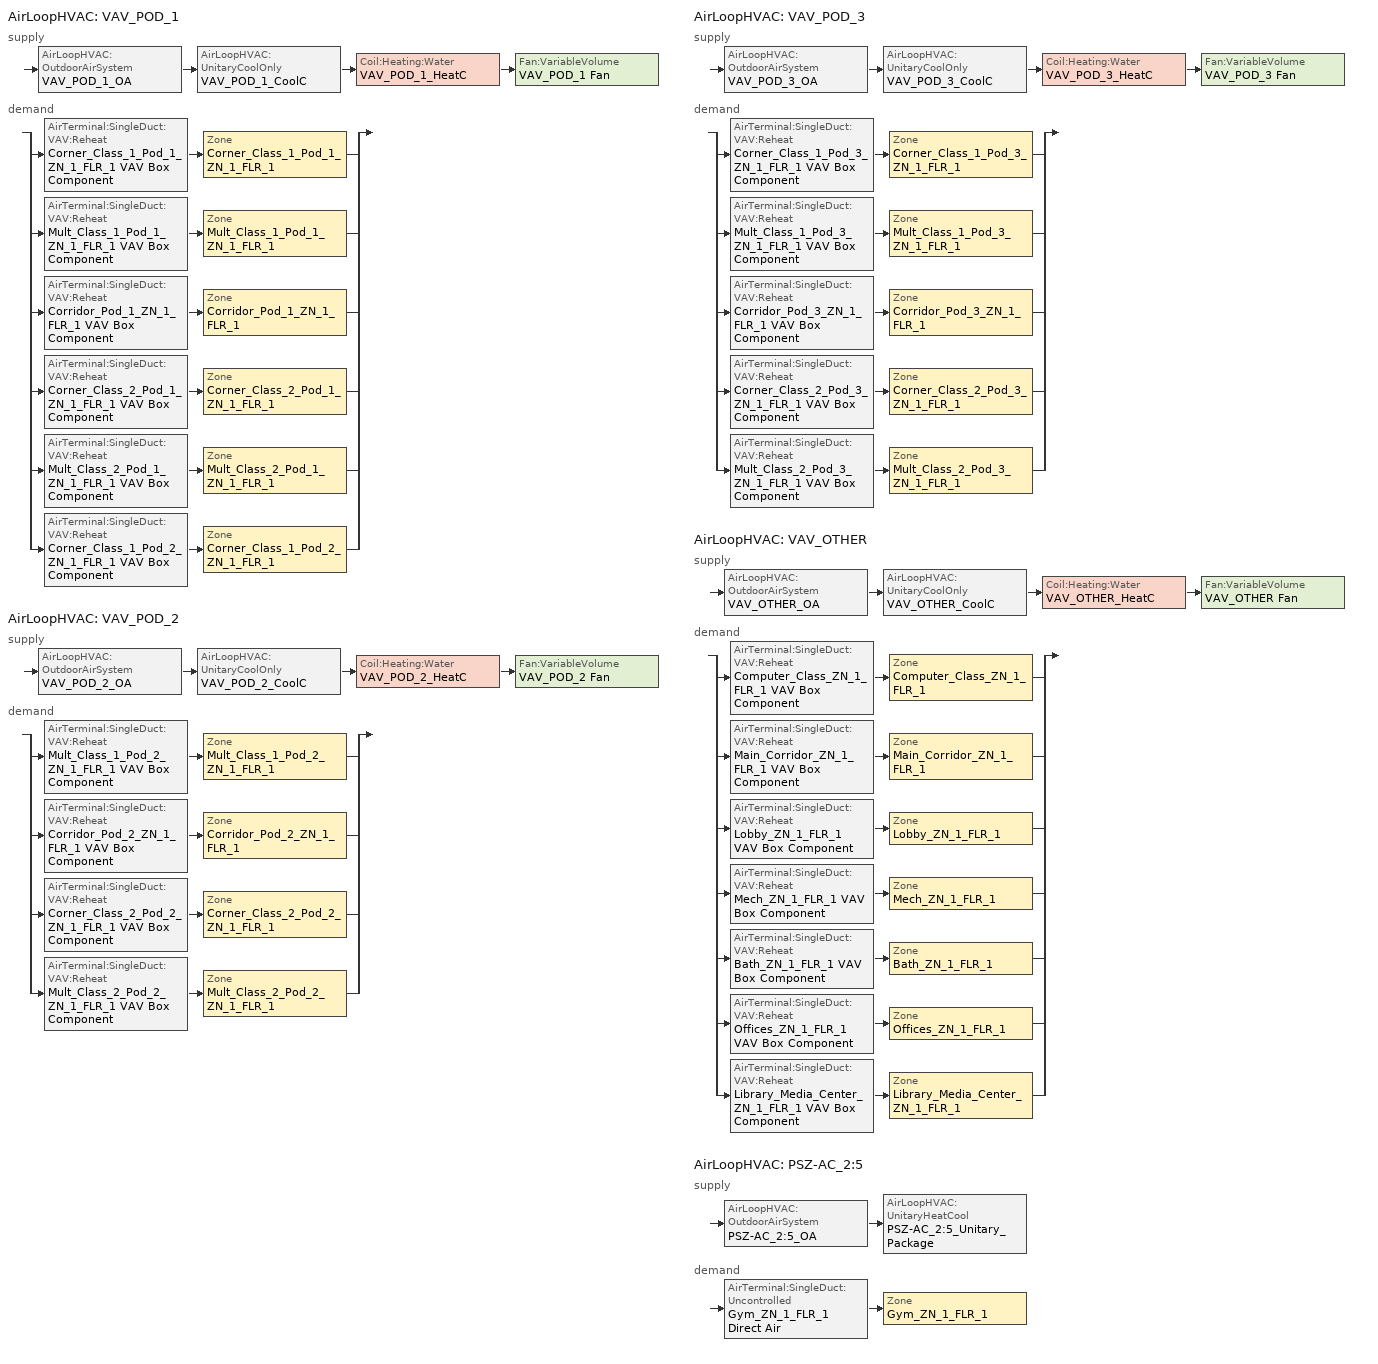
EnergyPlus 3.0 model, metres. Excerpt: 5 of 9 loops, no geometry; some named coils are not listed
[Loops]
AirLoopHVAC 'VAV_POD_1'
 supply: AirLoopHVAC:OutdoorAirSystem 'VAV_POD_1_OA' > AirLoopHVAC:UnitaryCoolOnly 'VAV_POD_1_CoolC' > Coil:Heating:Water 'VAV_POD_1_HeatC' > Fan:VariableVolume 'VAV_POD_1 Fan'
 demand: split
  | AirTerminal:SingleDuct:VAV:Reheat 'Corner_Class_1_Pod_1_ZN_1_FLR_1 VAV Box Component' > Zone 'Corner_Class_1_Pod_1_ZN_1_FLR_1'
  | AirTerminal:SingleDuct:VAV:Reheat 'Mult_Class_1_Pod_1_ZN_1_FLR_1 VAV Box Component' > Zone 'Mult_Class_1_Pod_1_ZN_1_FLR_1'
  | AirTerminal:SingleDuct:VAV:Reheat 'Corridor_Pod_1_ZN_1_FLR_1 VAV Box Component' > Zone 'Corridor_Pod_1_ZN_1_FLR_1'
  | AirTerminal:SingleDuct:VAV:Reheat 'Corner_Class_2_Pod_1_ZN_1_FLR_1 VAV Box Component' > Zone 'Corner_Class_2_Pod_1_ZN_1_FLR_1'
  | AirTerminal:SingleDuct:VAV:Reheat 'Mult_Class_2_Pod_1_ZN_1_FLR_1 VAV Box Component' > Zone 'Mult_Class_2_Pod_1_ZN_1_FLR_1'
  | AirTerminal:SingleDuct:VAV:Reheat 'Corner_Class_1_Pod_2_ZN_1_FLR_1 VAV Box Component' > Zone 'Corner_Class_1_Pod_2_ZN_1_FLR_1'
AirLoopHVAC 'VAV_POD_2'
 supply: AirLoopHVAC:OutdoorAirSystem 'VAV_POD_2_OA' > AirLoopHVAC:UnitaryCoolOnly 'VAV_POD_2_CoolC' > Coil:Heating:Water 'VAV_POD_2_HeatC' > Fan:VariableVolume 'VAV_POD_2 Fan'
 demand: split
  | AirTerminal:SingleDuct:VAV:Reheat 'Mult_Class_1_Pod_2_ZN_1_FLR_1 VAV Box Component' > Zone 'Mult_Class_1_Pod_2_ZN_1_FLR_1'
  | AirTerminal:SingleDuct:VAV:Reheat 'Corridor_Pod_2_ZN_1_FLR_1 VAV Box Component' > Zone 'Corridor_Pod_2_ZN_1_FLR_1'
  | AirTerminal:SingleDuct:VAV:Reheat 'Corner_Class_2_Pod_2_ZN_1_FLR_1 VAV Box Component' > Zone 'Corner_Class_2_Pod_2_ZN_1_FLR_1'
  | AirTerminal:SingleDuct:VAV:Reheat 'Mult_Class_2_Pod_2_ZN_1_FLR_1 VAV Box Component' > Zone 'Mult_Class_2_Pod_2_ZN_1_FLR_1'
AirLoopHVAC 'VAV_POD_3'
 supply: AirLoopHVAC:OutdoorAirSystem 'VAV_POD_3_OA' > AirLoopHVAC:UnitaryCoolOnly 'VAV_POD_3_CoolC' > Coil:Heating:Water 'VAV_POD_3_HeatC' > Fan:VariableVolume 'VAV_POD_3 Fan'
 demand: split
  | AirTerminal:SingleDuct:VAV:Reheat 'Corner_Class_1_Pod_3_ZN_1_FLR_1 VAV Box Component' > Zone 'Corner_Class_1_Pod_3_ZN_1_FLR_1'
  | AirTerminal:SingleDuct:VAV:Reheat 'Mult_Class_1_Pod_3_ZN_1_FLR_1 VAV Box Component' > Zone 'Mult_Class_1_Pod_3_ZN_1_FLR_1'
  | AirTerminal:SingleDuct:VAV:Reheat 'Corridor_Pod_3_ZN_1_FLR_1 VAV Box Component' > Zone 'Corridor_Pod_3_ZN_1_FLR_1'
  | AirTerminal:SingleDuct:VAV:Reheat 'Corner_Class_2_Pod_3_ZN_1_FLR_1 VAV Box Component' > Zone 'Corner_Class_2_Pod_3_ZN_1_FLR_1'
  | AirTerminal:SingleDuct:VAV:Reheat 'Mult_Class_2_Pod_3_ZN_1_FLR_1 VAV Box Component' > Zone 'Mult_Class_2_Pod_3_ZN_1_FLR_1'
AirLoopHVAC 'VAV_OTHER'
 supply: AirLoopHVAC:OutdoorAirSystem 'VAV_OTHER_OA' > AirLoopHVAC:UnitaryCoolOnly 'VAV_OTHER_CoolC' > Coil:Heating:Water 'VAV_OTHER_HeatC' > Fan:VariableVolume 'VAV_OTHER Fan'
 demand: split
  | AirTerminal:SingleDuct:VAV:Reheat 'Computer_Class_ZN_1_FLR_1 VAV Box Component' > Zone 'Computer_Class_ZN_1_FLR_1'
  | AirTerminal:SingleDuct:VAV:Reheat 'Main_Corridor_ZN_1_FLR_1 VAV Box Component' > Zone 'Main_Corridor_ZN_1_FLR_1'
  | AirTerminal:SingleDuct:VAV:Reheat 'Lobby_ZN_1_FLR_1 VAV Box Component' > Zone 'Lobby_ZN_1_FLR_1'
  | AirTerminal:SingleDuct:VAV:Reheat 'Mech_ZN_1_FLR_1 VAV Box Component' > Zone 'Mech_ZN_1_FLR_1'
  | AirTerminal:SingleDuct:VAV:Reheat 'Bath_ZN_1_FLR_1 VAV Box Component' > Zone 'Bath_ZN_1_FLR_1'
  | AirTerminal:SingleDuct:VAV:Reheat 'Offices_ZN_1_FLR_1 VAV Box Component' > Zone 'Offices_ZN_1_FLR_1'
  | AirTerminal:SingleDuct:VAV:Reheat 'Library_Media_Center_ZN_1_FLR_1 VAV Box Component' > Zone 'Library_Media_Center_ZN_1_FLR_1'
AirLoopHVAC 'PSZ-AC_2:5'
 supply: AirLoopHVAC:OutdoorAirSystem 'PSZ-AC_2:5_OA' > AirLoopHVAC:UnitaryHeatCool 'PSZ-AC_2:5_Unitary_Package'
 demand: AirTerminal:SingleDuct:Uncontrolled 'Gym_ZN_1_FLR_1 Direct Air' > Zone 'Gym_ZN_1_FLR_1'
[ComponentCost:LineItem]
Name | Line Item Type | Item | Cost per Each | Quantity | Cost per Unit of Output Capacity
Infiltration:Corner_Class_1_Pod_1_ZN_1_FLR_1 | General | Corner_Class_1_Pod_1_ZN_1_FLR_1 | 1 | 0.0539
People:Corner_Class_1_Pod_1_ZN_1_FLR_1 | General | Corner_Class_1_Pod_1_ZN_1_FLR_1 | 1 | 24.75
LIGHTING EQUIP:Corner_Class_1_Pod_1_ZN_1_FLR_1 | Lights | Corner_Class_1_Pod_1_ZN_1_FLR_1 |  |  | 1
ElectricEquipment:Corner_Class_1_Pod_1_ZN_1_FLR_1:PlugMisc | General | Corner_Class_1_Pod_1_ZN_1_FLR_1 | 1 | 1.485
Infiltration:Mult_Class_1_Pod_1_ZN_1_FLR_1 | General | Mult_Class_1_Pod_1_ZN_1_FLR_1 | 1 | 0.2067
People:Mult_Class_1_Pod_1_ZN_1_FLR_1 | General | Mult_Class_1_Pod_1_ZN_1_FLR_1 | 1 | 119.25
LIGHTING EQUIP:Mult_Class_1_Pod_1_ZN_1_FLR_1 | Lights | Mult_Class_1_Pod_1_ZN_1_FLR_1 |  |  | 1
ElectricEquipment:Mult_Class_1_Pod_1_ZN_1_FLR_1:PlugMisc | General | Mult_Class_1_Pod_1_ZN_1_FLR_1 | 1 | 7.155
Infiltration:Corridor_Pod_1_ZN_1_FLR_1 | General | Corridor_Pod_1_ZN_1_FLR_1 | 1 | 0.0619
People:Corridor_Pod_1_ZN_1_FLR_1 | General | Corridor_Pod_1_ZN_1_FLR_1 | 1 | 19.2
LIGHTING EQUIP:Corridor_Pod_1_ZN_1_FLR_1 | Lights | Corridor_Pod_1_ZN_1_FLR_1 |  |  | 1
ElectricEquipment:Corridor_Pod_1_ZN_1_FLR_1:PlugMisc | General | Corridor_Pod_1_ZN_1_FLR_1 | 1 | 0.768
Infiltration:Corner_Class_2_Pod_1_ZN_1_FLR_1 | General | Corner_Class_2_Pod_1_ZN_1_FLR_1 | 1 | 0.0539
People:Corner_Class_2_Pod_1_ZN_1_FLR_1 | General | Corner_Class_2_Pod_1_ZN_1_FLR_1 | 1 | 24.75
LIGHTING EQUIP:Corner_Class_2_Pod_1_ZN_1_FLR_1 | Lights | Corner_Class_2_Pod_1_ZN_1_FLR_1 |  |  | 1
ElectricEquipment:Corner_Class_2_Pod_1_ZN_1_FLR_1:PlugMisc | General | Corner_Class_2_Pod_1_ZN_1_FLR_1 | 1 | 1.485
Infiltration:Mult_Class_2_Pod_1_ZN_1_FLR_1 | General | Mult_Class_2_Pod_1_ZN_1_FLR_1 | 1 | 0.2067
People:Mult_Class_2_Pod_1_ZN_1_FLR_1 | General | Mult_Class_2_Pod_1_ZN_1_FLR_1 | 1 | 119.25
LIGHTING EQUIP:Mult_Class_2_Pod_1_ZN_1_FLR_1 | Lights | Mult_Class_2_Pod_1_ZN_1_FLR_1 |  |  | 1
ElectricEquipment:Mult_Class_2_Pod_1_ZN_1_FLR_1:PlugMisc | General | Mult_Class_2_Pod_1_ZN_1_FLR_1 | 1 | 7.155
Infiltration:Corner_Class_1_Pod_2_ZN_1_FLR_1 | General | Corner_Class_1_Pod_2_ZN_1_FLR_1 | 1 | 0.0539
People:Corner_Class_1_Pod_2_ZN_1_FLR_1 | General | Corner_Class_1_Pod_2_ZN_1_FLR_1 | 1 | 24.75
LIGHTING EQUIP:Corner_Class_1_Pod_2_ZN_1_FLR_1 | Lights | Corner_Class_1_Pod_2_ZN_1_FLR_1 |  |  | 1
ElectricEquipment:Corner_Class_1_Pod_2_ZN_1_FLR_1:PlugMisc | General | Corner_Class_1_Pod_2_ZN_1_FLR_1 | 1 | 1.485
Infiltration:Mult_Class_1_Pod_2_ZN_1_FLR_1 | General | Mult_Class_1_Pod_2_ZN_1_FLR_1 | 1 | 0.2067
People:Mult_Class_1_Pod_2_ZN_1_FLR_1 | General | Mult_Class_1_Pod_2_ZN_1_FLR_1 | 1 | 119.25
LIGHTING EQUIP:Mult_Class_1_Pod_2_ZN_1_FLR_1 | Lights | Mult_Class_1_Pod_2_ZN_1_FLR_1 |  |  | 1
ElectricEquipment:Mult_Class_1_Pod_2_ZN_1_FLR_1:PlugMisc | General | Mult_Class_1_Pod_2_ZN_1_FLR_1 | 1 | 7.155
Infiltration:Corridor_Pod_2_ZN_1_FLR_1 | General | Corridor_Pod_2_ZN_1_FLR_1 | 1 | 0.0619
People:Corridor_Pod_2_ZN_1_FLR_1 | General | Corridor_Pod_2_ZN_1_FLR_1 | 1 | 19.2
LIGHTING EQUIP:Corridor_Pod_2_ZN_1_FLR_1 | Lights | Corridor_Pod_2_ZN_1_FLR_1 |  |  | 1
ElectricEquipment:Corridor_Pod_2_ZN_1_FLR_1:PlugMisc | General | Corridor_Pod_2_ZN_1_FLR_1 | 1 | 0.768
Infiltration:Corner_Class_2_Pod_2_ZN_1_FLR_1 | General | Corner_Class_2_Pod_2_ZN_1_FLR_1 | 1 | 0.0539
People:Corner_Class_2_Pod_2_ZN_1_FLR_1 | General | Corner_Class_2_Pod_2_ZN_1_FLR_1 | 1 | 24.75
LIGHTING EQUIP:Corner_Class_2_Pod_2_ZN_1_FLR_1 | Lights | Corner_Class_2_Pod_2_ZN_1_FLR_1 |  |  | 1
ElectricEquipment:Corner_Class_2_Pod_2_ZN_1_FLR_1:PlugMisc | General | Corner_Class_2_Pod_2_ZN_1_FLR_1 | 1 | 1.485
Infiltration:Mult_Class_2_Pod_2_ZN_1_FLR_1 | General | Mult_Class_2_Pod_2_ZN_1_FLR_1 | 1 | 0.2067
People:Mult_Class_2_Pod_2_ZN_1_FLR_1 | General | Mult_Class_2_Pod_2_ZN_1_FLR_1 | 1 | 119.25
LIGHTING EQUIP:Mult_Class_2_Pod_2_ZN_1_FLR_1 | Lights | Mult_Class_2_Pod_2_ZN_1_FLR_1 |  |  | 1
ElectricEquipment:Mult_Class_2_Pod_2_ZN_1_FLR_1:PlugMisc | General | Mult_Class_2_Pod_2_ZN_1_FLR_1 | 1 | 7.155
Infiltration:Corner_Class_1_Pod_3_ZN_1_FLR_1 | General | Corner_Class_1_Pod_3_ZN_1_FLR_1 | 1 | 0.0539
People:Corner_Class_1_Pod_3_ZN_1_FLR_1 | General | Corner_Class_1_Pod_3_ZN_1_FLR_1 | 1 | 24.75
LIGHTING EQUIP:Corner_Class_1_Pod_3_ZN_1_FLR_1 | Lights | Corner_Class_1_Pod_3_ZN_1_FLR_1 |  |  | 1
ElectricEquipment:Corner_Class_1_Pod_3_ZN_1_FLR_1:PlugMisc | General | Corner_Class_1_Pod_3_ZN_1_FLR_1 | 1 | 1.485
Infiltration:Mult_Class_1_Pod_3_ZN_1_FLR_1 | General | Mult_Class_1_Pod_3_ZN_1_FLR_1 | 1 | 0.2067
People:Mult_Class_1_Pod_3_ZN_1_FLR_1 | General | Mult_Class_1_Pod_3_ZN_1_FLR_1 | 1 | 119.25
LIGHTING EQUIP:Mult_Class_1_Pod_3_ZN_1_FLR_1 | Lights | Mult_Class_1_Pod_3_ZN_1_FLR_1 |  |  | 1
ElectricEquipment:Mult_Class_1_Pod_3_ZN_1_FLR_1:PlugMisc | General | Mult_Class_1_Pod_3_ZN_1_FLR_1 | 1 | 7.155
Infiltration:Corridor_Pod_3_ZN_1_FLR_1 | General | Corridor_Pod_3_ZN_1_FLR_1 | 1 | 0.0619
People:Corridor_Pod_3_ZN_1_FLR_1 | General | Corridor_Pod_3_ZN_1_FLR_1 | 1 | 19.2
LIGHTING EQUIP:Corridor_Pod_3_ZN_1_FLR_1 | Lights | Corridor_Pod_3_ZN_1_FLR_1 |  |  | 1
ElectricEquipment:Corridor_Pod_3_ZN_1_FLR_1:PlugMisc | General | Corridor_Pod_3_ZN_1_FLR_1 | 1 | 0.768
Infiltration:Corner_Class_2_Pod_3_ZN_1_FLR_1 | General | Corner_Class_2_Pod_3_ZN_1_FLR_1 | 1 | 0.0539
People:Corner_Class_2_Pod_3_ZN_1_FLR_1 | General | Corner_Class_2_Pod_3_ZN_1_FLR_1 | 1 | 24.75
LIGHTING EQUIP:Corner_Class_2_Pod_3_ZN_1_FLR_1 | Lights | Corner_Class_2_Pod_3_ZN_1_FLR_1 |  |  | 1
ElectricEquipment:Corner_Class_2_Pod_3_ZN_1_FLR_1:PlugMisc | General | Corner_Class_2_Pod_3_ZN_1_FLR_1 | 1 | 1.485
Infiltration:Mult_Class_2_Pod_3_ZN_1_FLR_1 | General | Mult_Class_2_Pod_3_ZN_1_FLR_1 | 1 | 0.1365
People:Mult_Class_2_Pod_3_ZN_1_FLR_1 | General | Mult_Class_2_Pod_3_ZN_1_FLR_1 | 1 | 78.75
LIGHTING EQUIP:Mult_Class_2_Pod_3_ZN_1_FLR_1 | Lights | Mult_Class_2_Pod_3_ZN_1_FLR_1 |  |  | 1
ElectricEquipment:Mult_Class_2_Pod_3_ZN_1_FLR_1:PlugMisc | General | Mult_Class_2_Pod_3_ZN_1_FLR_1 | 1 | 4.725
Infiltration:Computer_Class_ZN_1_FLR_1 | General | Computer_Class_ZN_1_FLR_1 | 1 | 0.0702
People:Computer_Class_ZN_1_FLR_1 | General | Computer_Class_ZN_1_FLR_1 | 1 | 48.6
LIGHTING EQUIP:Computer_Class_ZN_1_FLR_1 | Lights | Computer_Class_ZN_1_FLR_1 |  |  | 1
ElectricEquipment:Computer_Class_ZN_1_FLR_1:PlugMisc | General | Computer_Class_ZN_1_FLR_1 | 1 | 3.24
Infiltration:Main_Corridor_ZN_1_FLR_1 | General | Main_Corridor_ZN_1_FLR_1 | 1 | 0.1759
LIGHTING EQUIP:Main_Corridor_ZN_1_FLR_1 | Lights | Main_Corridor_ZN_1_FLR_1 |  |  | 1
ElectricEquipment:Main_Corridor_ZN_1_FLR_1:PlugMisc | General | Main_Corridor_ZN_1_FLR_1 | 1 | 2.184
Infiltration:Lobby_ZN_1_FLR_1 | General | Lobby_ZN_1_FLR_1 | 1 | 0.0741
LIGHTING EQUIP:Lobby_ZN_1_FLR_1 | Lights | Lobby_ZN_1_FLR_1 |  |  | 1
ElectricEquipment:Lobby_ZN_1_FLR_1:PlugMisc | General | Lobby_ZN_1_FLR_1 | 1 | 0.684
Infiltration:Mech_ZN_1_FLR_1 | General | Mech_ZN_1_FLR_1 | 1 | 0.0756
People:Mech_ZN_1_FLR_1; ElectricEquipment:Mech_ZN_1_FLR_1:PlugMisc | General | Mech_ZN_1_FLR_1 | 1 | 2.52
LIGHTING EQUIP:Mech_ZN_1_FLR_1 | Lights | Mech_ZN_1_FLR_1 |  |  | 1
Infiltration:Bath_ZN_1_FLR_1 | General | Bath_ZN_1_FLR_1 | 1 | 0.0697
People:Bath_ZN_1_FLR_1 | General | Bath_ZN_1_FLR_1 | 1 | 1.9
LIGHTING EQUIP:Bath_ZN_1_FLR_1 | Lights | Bath_ZN_1_FLR_1 |  |  | 1
ElectricEquipment:Bath_ZN_1_FLR_1:PlugMisc | General | Bath_ZN_1_FLR_1 | 1 | 0.76
Infiltration:Offices_ZN_1_FLR_1 | General | Offices_ZN_1_FLR_1 | 1 | 0.1862
People:Offices_ZN_1_FLR_1 | General | Offices_ZN_1_FLR_1 | 1 | 22.05
LIGHTING EQUIP:Offices_ZN_1_FLR_1 | Lights | Offices_ZN_1_FLR_1 |  |  | 1
ElectricEquipment:Offices_ZN_1_FLR_1:PlugMisc | General | Offices_ZN_1_FLR_1 | 1 | 4.7628
Infiltration:Gym_ZN_1_FLR_1 | General | Gym_ZN_1_FLR_1 | 1 | 0.1269
People:Gym_ZN_1_FLR_1 | General | Gym_ZN_1_FLR_1 | 1 | 107.1
LIGHTING EQUIP:Gym_ZN_1_FLR_1 | Lights | Gym_ZN_1_FLR_1 |  |  | 1
ElectricEquipment:Gym_ZN_1_FLR_1:PlugMisc | General | Gym_ZN_1_FLR_1 | 1 | 1.785
Infiltration:Library_Media_Center_ZN_1_FLR_1 | General | Library_Media_Center_ZN_1_FLR_1 | 1 | 0.1685
People:Library_Media_Center_ZN_1_FLR_1 | General | Library_Media_Center_ZN_1_FLR_1 | 1 | 91.77
LIGHTING EQUIP:Library_Media_Center_ZN_1_FLR_1 | Lights | Library_Media_Center_ZN_1_FLR_1 |  |  | 1
ElectricEquipment:Library_Media_Center_ZN_1_FLR_1:PlugMisc | General | Library_Media_Center_ZN_1_FLR_1 | 1 | 5.985
[Sizing:Zone] Zone Cooling Design Supply Air Temperature {C}=14; Zone Heating Design Supply Air Temperature {C}=40; Zone Cooling Design Supply Air Humidity Ratio {kg-H20/kg-air}=0.0085; Zone Heating Design Supply Air Humidity Ratio {kg-H20/kg-air}=0.008; Outdoor Air Method=Flow/Zone; Outside Air Flow per Zone Floor Area=0; Zone Sizing Factor=0; Cooling Design Air Flow Method {Flow/Zone | DesignDay}=DesignDay; Cooling Design Air Flow Rate=0; Cooling Minimum Air Flow=0; Cooling Minimum Air Flow Fraction=0; Heating Design Air Flow Method {Flow/Zone | DesignDay}=DesignDay; Heating Design Air Flow Rate=0
Name | Outside Air Flow per Zone {m3/s}
Corner_Class_1_Pod_1_ZN_1_FLR_1; Corner_Class_2_Pod_1_ZN_1_FLR_1; Corner_Class_1_Pod_2_ZN_1_FLR_1; Corner_Class_2_Pod_2_ZN_1_FLR_1; Corner_Class_1_Pod_3_ZN_1_FLR_1; Corner_Class_2_Pod_3_ZN_1_FLR_1 | 0.198
Mult_Class_1_Pod_1_ZN_1_FLR_1; Mult_Class_2_Pod_1_ZN_1_FLR_1; Mult_Class_1_Pod_2_ZN_1_FLR_1; Mult_Class_2_Pod_2_ZN_1_FLR_1; Mult_Class_1_Pod_3_ZN_1_FLR_1 | 0.954
Corridor_Pod_1_ZN_1_FLR_1; Corridor_Pod_2_ZN_1_FLR_1; Corridor_Pod_3_ZN_1_FLR_1 | 0.096
Mult_Class_2_Pod_3_ZN_1_FLR_1 | 0.63
Computer_Class_ZN_1_FLR_1 | 0.3888
Main_Corridor_ZN_1_FLR_1 | 0.273
Lobby_ZN_1_FLR_1 | 0.0855
Mech_ZN_1_FLR_1 | 0
Bath_ZN_1_FLR_1 | 0.28317
Offices_ZN_1_FLR_1 | 0.2205
Gym_ZN_1_FLR_1 | 1.071
Library_Media_Center_ZN_1_FLR_1 | 0.73416
[ZoneControl:Thermostat] Control Type Schedule=Dual Zone Control Type Sched
Name | Zone | Control 1
Corner_Class_1_Pod_1_ZN_1_FLR_1 Thermostat | Corner_Class_1_Pod_1_ZN_1_FLR_1 | Corner_Class_1_Pod_1_ZN_1_FLR_1 DualSPSched
Mult_Class_1_Pod_1_ZN_1_FLR_1 Thermostat | Mult_Class_1_Pod_1_ZN_1_FLR_1 | Mult_Class_1_Pod_1_ZN_1_FLR_1 DualSPSched
Corridor_Pod_1_ZN_1_FLR_1 Thermostat | Corridor_Pod_1_ZN_1_FLR_1 | Corridor_Pod_1_ZN_1_FLR_1 DualSPSched
Corner_Class_2_Pod_1_ZN_1_FLR_1 Thermostat | Corner_Class_2_Pod_1_ZN_1_FLR_1 | Corner_Class_2_Pod_1_ZN_1_FLR_1 DualSPSched
Mult_Class_2_Pod_1_ZN_1_FLR_1 Thermostat | Mult_Class_2_Pod_1_ZN_1_FLR_1 | Mult_Class_2_Pod_1_ZN_1_FLR_1 DualSPSched
Corner_Class_1_Pod_2_ZN_1_FLR_1 Thermostat | Corner_Class_1_Pod_2_ZN_1_FLR_1 | Corner_Class_1_Pod_2_ZN_1_FLR_1 DualSPSched
Mult_Class_1_Pod_2_ZN_1_FLR_1 Thermostat | Mult_Class_1_Pod_2_ZN_1_FLR_1 | Mult_Class_1_Pod_2_ZN_1_FLR_1 DualSPSched
Corridor_Pod_2_ZN_1_FLR_1 Thermostat | Corridor_Pod_2_ZN_1_FLR_1 | Corridor_Pod_2_ZN_1_FLR_1 DualSPSched
Corner_Class_2_Pod_2_ZN_1_FLR_1 Thermostat | Corner_Class_2_Pod_2_ZN_1_FLR_1 | Corner_Class_2_Pod_2_ZN_1_FLR_1 DualSPSched
Mult_Class_2_Pod_2_ZN_1_FLR_1 Thermostat | Mult_Class_2_Pod_2_ZN_1_FLR_1 | Mult_Class_2_Pod_2_ZN_1_FLR_1 DualSPSched
Corner_Class_1_Pod_3_ZN_1_FLR_1 Thermostat | Corner_Class_1_Pod_3_ZN_1_FLR_1 | Corner_Class_1_Pod_3_ZN_1_FLR_1 DualSPSched
Mult_Class_1_Pod_3_ZN_1_FLR_1 Thermostat | Mult_Class_1_Pod_3_ZN_1_FLR_1 | Mult_Class_1_Pod_3_ZN_1_FLR_1 DualSPSched
Corridor_Pod_3_ZN_1_FLR_1 Thermostat | Corridor_Pod_3_ZN_1_FLR_1 | Corridor_Pod_3_ZN_1_FLR_1 DualSPSched
Corner_Class_2_Pod_3_ZN_1_FLR_1 Thermostat | Corner_Class_2_Pod_3_ZN_1_FLR_1 | Corner_Class_2_Pod_3_ZN_1_FLR_1 DualSPSched
Mult_Class_2_Pod_3_ZN_1_FLR_1 Thermostat | Mult_Class_2_Pod_3_ZN_1_FLR_1 | Mult_Class_2_Pod_3_ZN_1_FLR_1 DualSPSched
Computer_Class_ZN_1_FLR_1 Thermostat | Computer_Class_ZN_1_FLR_1 | Computer_Class_ZN_1_FLR_1 DualSPSched
Main_Corridor_ZN_1_FLR_1 Thermostat | Main_Corridor_ZN_1_FLR_1 | Main_Corridor_ZN_1_FLR_1 DualSPSched
Lobby_ZN_1_FLR_1 Thermostat | Lobby_ZN_1_FLR_1 | Lobby_ZN_1_FLR_1 DualSPSched
Mech_ZN_1_FLR_1 Thermostat | Mech_ZN_1_FLR_1 | Mech_ZN_1_FLR_1 DualSPSched
Bath_ZN_1_FLR_1 Thermostat | Bath_ZN_1_FLR_1 | Bath_ZN_1_FLR_1 DualSPSched
Offices_ZN_1_FLR_1 Thermostat | Offices_ZN_1_FLR_1 | Offices_ZN_1_FLR_1 DualSPSched
Gym_ZN_1_FLR_1 Thermostat | Gym_ZN_1_FLR_1 | Gym_ZN_1_FLR_1 DualSPSched
Library_Media_Center_ZN_1_FLR_1 Thermostat | Library_Media_Center_ZN_1_FLR_1 | Library_Media_Center_ZN_1_FLR_1 DualSPSched
[ThermostatSetpoint:DualSetpoint]
Name | Heating Setpoint Temperature Schedule | Cooling Setpoint Temperature Schedule
Corner_Class_1_Pod_1_ZN_1_FLR_1 DualSPSched; Mult_Class_1_Pod_1_ZN_1_FLR_1 DualSPSched; Corridor_Pod_1_ZN_1_FLR_1 DualSPSched; Corner_Class_2_Pod_1_ZN_1_FLR_1 DualSPSched; Mult_Class_2_Pod_1_ZN_1_FLR_1 DualSPSched; Corner_Class_1_Pod_2_ZN_1_FLR_1 DualSPSched; Mult_Class_1_Pod_2_ZN_1_FLR_1 DualSPSched; Corridor_Pod_2_ZN_1_FLR_1 DualSPSched; Corner_Class_2_Pod_2_ZN_1_FLR_1 DualSPSched; Mult_Class_2_Pod_2_ZN_1_FLR_1 DualSPSched; Corner_Class_1_Pod_3_ZN_1_FLR_1 DualSPSched; Mult_Class_1_Pod_3_ZN_1_FLR_1 DualSPSched; Corridor_Pod_3_ZN_1_FLR_1 DualSPSched; Corner_Class_2_Pod_3_ZN_1_FLR_1 DualSPSched; Mult_Class_2_Pod_3_ZN_1_FLR_1 DualSPSched; Computer_Class_ZN_1_FLR_1 DualSPSched; Main_Corridor_ZN_1_FLR_1 DualSPSched; Lobby_ZN_1_FLR_1 DualSPSched; Offices_ZN_1_FLR_1 DualSPSched; Gym_ZN_1_FLR_1 DualSPSched; Library_Media_Center_ZN_1_FLR_1 DualSPSched | HTGSETP_SCH | CLGSETP_SCH
Mech_ZN_1_FLR_1 DualSPSched; Bath_ZN_1_FLR_1 DualSPSched | HTGSETP_SCH_Setback | CLGSETP_SCH_setup
[Zone equipment]
Corner_Class_1_Pod_1_ZN_1_FLR_1: Corner_Class_1_Pod_1_ZN_1_FLR_1 VAV Box Component
Mult_Class_1_Pod_1_ZN_1_FLR_1: Mult_Class_1_Pod_1_ZN_1_FLR_1 VAV Box Component
Corridor_Pod_1_ZN_1_FLR_1: Corridor_Pod_1_ZN_1_FLR_1 VAV Box Component
Corner_Class_2_Pod_1_ZN_1_FLR_1: Corner_Class_2_Pod_1_ZN_1_FLR_1 VAV Box Component
Mult_Class_2_Pod_1_ZN_1_FLR_1: Mult_Class_2_Pod_1_ZN_1_FLR_1 VAV Box Component
Corner_Class_1_Pod_2_ZN_1_FLR_1: Corner_Class_1_Pod_2_ZN_1_FLR_1 VAV Box Component
Mult_Class_1_Pod_2_ZN_1_FLR_1: Mult_Class_1_Pod_2_ZN_1_FLR_1 VAV Box Component
Corridor_Pod_2_ZN_1_FLR_1: Corridor_Pod_2_ZN_1_FLR_1 VAV Box Component
Corner_Class_2_Pod_2_ZN_1_FLR_1: Corner_Class_2_Pod_2_ZN_1_FLR_1 VAV Box Component
Mult_Class_2_Pod_2_ZN_1_FLR_1: Mult_Class_2_Pod_2_ZN_1_FLR_1 VAV Box Component
Corner_Class_1_Pod_3_ZN_1_FLR_1: Corner_Class_1_Pod_3_ZN_1_FLR_1 VAV Box Component
Mult_Class_1_Pod_3_ZN_1_FLR_1: Mult_Class_1_Pod_3_ZN_1_FLR_1 VAV Box Component
Corridor_Pod_3_ZN_1_FLR_1: Corridor_Pod_3_ZN_1_FLR_1 VAV Box Component
Corner_Class_2_Pod_3_ZN_1_FLR_1: Corner_Class_2_Pod_3_ZN_1_FLR_1 VAV Box Component
Mult_Class_2_Pod_3_ZN_1_FLR_1: Mult_Class_2_Pod_3_ZN_1_FLR_1 VAV Box Component
Computer_Class_ZN_1_FLR_1: Computer_Class_ZN_1_FLR_1 VAV Box Component
Main_Corridor_ZN_1_FLR_1: Main_Corridor_ZN_1_FLR_1 VAV Box Component
Lobby_ZN_1_FLR_1: Lobby_ZN_1_FLR_1 VAV Box Component
Mech_ZN_1_FLR_1: Mech_ZN_1_FLR_1 VAV Box Component
Bath_ZN_1_FLR_1: Bath_ZN_1_FLR_1 Exhaust Fan, Bath_ZN_1_FLR_1 VAV Box Component
Offices_ZN_1_FLR_1: Offices_ZN_1_FLR_1 VAV Box Component
Gym_ZN_1_FLR_1: Gym_ZN_1_FLR_1 Direct Air
Library_Media_Center_ZN_1_FLR_1: Library_Media_Center_ZN_1_FLR_1 VAV Box Component
[AirTerminal:SingleDuct:VAV:Reheat] Availability Schedule=ALWAYS_ON; Maximum Air Flow Rate {m3/s}=AUTOSIZE; Zone Minimum Air Flow Fraction=0.3; Maximum Hot Water or Steam Flow Rate {m3/s}=AUTOSIZE; Minimum Hot Water or Steam Flow Rate {m3/s}=0; Convergence Tolerance=0.001; Damper Heating Action=Reverse
Name | Reheat Coil
Corner_Class_1_Pod_1_ZN_1_FLR_1 VAV Box Component | Corner_Class_1_Pod_1_ZN_1_FLR_1 VAV Box Reheat Coil
Mult_Class_1_Pod_1_ZN_1_FLR_1 VAV Box Component | Mult_Class_1_Pod_1_ZN_1_FLR_1 VAV Box Reheat Coil
Corridor_Pod_1_ZN_1_FLR_1 VAV Box Component | Corridor_Pod_1_ZN_1_FLR_1 VAV Box Reheat Coil
Corner_Class_2_Pod_1_ZN_1_FLR_1 VAV Box Component | Corner_Class_2_Pod_1_ZN_1_FLR_1 VAV Box Reheat Coil
Mult_Class_2_Pod_1_ZN_1_FLR_1 VAV Box Component | Mult_Class_2_Pod_1_ZN_1_FLR_1 VAV Box Reheat Coil
Corner_Class_1_Pod_2_ZN_1_FLR_1 VAV Box Component | Corner_Class_1_Pod_2_ZN_1_FLR_1 VAV Box Reheat Coil
Mult_Class_1_Pod_2_ZN_1_FLR_1 VAV Box Component | Mult_Class_1_Pod_2_ZN_1_FLR_1 VAV Box Reheat Coil
Corridor_Pod_2_ZN_1_FLR_1 VAV Box Component | Corridor_Pod_2_ZN_1_FLR_1 VAV Box Reheat Coil
Corner_Class_2_Pod_2_ZN_1_FLR_1 VAV Box Component | Corner_Class_2_Pod_2_ZN_1_FLR_1 VAV Box Reheat Coil
Mult_Class_2_Pod_2_ZN_1_FLR_1 VAV Box Component | Mult_Class_2_Pod_2_ZN_1_FLR_1 VAV Box Reheat Coil
Corner_Class_1_Pod_3_ZN_1_FLR_1 VAV Box Component | Corner_Class_1_Pod_3_ZN_1_FLR_1 VAV Box Reheat Coil
Mult_Class_1_Pod_3_ZN_1_FLR_1 VAV Box Component | Mult_Class_1_Pod_3_ZN_1_FLR_1 VAV Box Reheat Coil
Corridor_Pod_3_ZN_1_FLR_1 VAV Box Component | Corridor_Pod_3_ZN_1_FLR_1 VAV Box Reheat Coil
Corner_Class_2_Pod_3_ZN_1_FLR_1 VAV Box Component | Corner_Class_2_Pod_3_ZN_1_FLR_1 VAV Box Reheat Coil
Mult_Class_2_Pod_3_ZN_1_FLR_1 VAV Box Component | Mult_Class_2_Pod_3_ZN_1_FLR_1 VAV Box Reheat Coil
Computer_Class_ZN_1_FLR_1 VAV Box Component | Computer_Class_ZN_1_FLR_1 VAV Box Reheat Coil
Main_Corridor_ZN_1_FLR_1 VAV Box Component | Main_Corridor_ZN_1_FLR_1 VAV Box Reheat Coil
Lobby_ZN_1_FLR_1 VAV Box Component | Lobby_ZN_1_FLR_1 VAV Box Reheat Coil
Mech_ZN_1_FLR_1 VAV Box Component | Mech_ZN_1_FLR_1 VAV Box Reheat Coil
Bath_ZN_1_FLR_1 VAV Box Component | Bath_ZN_1_FLR_1 VAV Box Reheat Coil
Offices_ZN_1_FLR_1 VAV Box Component | Offices_ZN_1_FLR_1 VAV Box Reheat Coil
Library_Media_Center_ZN_1_FLR_1 VAV Box Component | Library_Media_Center_ZN_1_FLR_1 VAV Box Reheat Coil
[Coil:Heating:Water] Availablility Schedule=ALWAYS_ON; U-Factor Times Area Value {W/K}=AUTOSIZE; Maximum Water Flow Rate {m3/s}=AUTOSIZE; Coil Peformance input method=UFactorTimesAreaAndDesignWaterFlowRate; Nominal Capacity=AUTOSIZE; Design Inlet Water Temperature=82.2; Design Inlet Air Temperature=16.6; Design Outlet Water Temperature=71.1; Design Outlet Air Temperature=32.2
VAV_POD_1_HeatC; VAV_POD_2_HeatC; VAV_POD_3_HeatC; VAV_OTHER_HeatC
[Fan:ZoneExhaust]
Bath_ZN_1_FLR_1 Exhaust Fan: Availability Schedule=Hours_of_operation; Fan Efficiency=0.45; Pressure Rise {Pa}=125; Maximum Flow Rate {m3/s} [*******]=0.2832
[AirTerminal:SingleDuct:Uncontrolled]
Gym_ZN_1_FLR_1 Direct Air: Availability Schedule=ALWAYS_ON; Maximum Air Flow Rate {m3/s}=AUTOSIZE
[SetpointManager:SingleZone:Reheat]
SupAirTemp MngrGym_ZN_1_FLR_1: Control Variable=Temperature; Minimum Supply Air Temperature C=10; Maximum Supply Air Temperature C=50; Control Zone=Gym_ZN_1_FLR_1; Setpoint Node or NodeList=PSZ-AC_2:5 Supply Equipment Outlet Node
[AirLoopHVAC] Design Supply Air Flow Rate {m3/s}=AUTOSIZE
VAV_POD_1; VAV_POD_2; VAV_POD_3; VAV_OTHER; PSZ-AC_2:5
[Controller:WaterCoil] Control Variable {Temperature | HumidityRatio | TemperatureAndHumidityRatio | Flow}=Temperature; Action {Normal | Reverse}=Normal; Actuator Variable {FLOW}=Flow; Controller Convergence Tolerance {delta C} [Delta temp from setpoint]=0.0001; Maximum Actuated Flow {m3/s}=AUTOSIZE; Minimum Actuated Flow {m3/s}=0
VAV_POD_1_HeatC_Controller; VAV_POD_2_HeatC_Controller; VAV_POD_3_HeatC_Controller; VAV_OTHER_HeatC_Controller
[SetpointManager:Scheduled] Control Variable {Temperature| others }=Temperature; Schedule=Seasonal-Reset-Supply-Air-Temp-Sch
Name | Setpoint Node or NodeList
VAV_POD_1 SAT setpoint | VAV_POD_1 Supply Equipment Outlet Node
VAV_POD_2 SAT setpoint | VAV_POD_2 Supply Equipment Outlet Node
VAV_POD_3 SAT setpoint | VAV_POD_3 Supply Equipment Outlet Node
VAV_OTHER SAT setpoint | VAV_OTHER Supply Equipment Outlet Node
[SetpointManager:MixedAir]
Name | Control Variable {Temperature} | Setpoint Node or NodeList | Control Variable
VAV_POD_1_CoolC SAT Manager; VAV_POD_2_CoolC SAT Manager; VAV_POD_3_CoolC SAT Manager; VAV_OTHER_CoolC SAT Manager | Temperature
VAV_POD_1_HeatC SAT Manager | Temperature | VAV_POD_1_HeatC-VAV_POD_1 FanNode
VAV_POD_1_OAMixed Air Temp Manager |  | VAV_POD_1_OA-VAV_POD_1_CoolCNode | Temperature
VAV_POD_2_HeatC SAT Manager | Temperature | VAV_POD_2_HeatC-VAV_POD_2 FanNode
VAV_POD_2_OAMixed Air Temp Manager |  | VAV_POD_2_OA-VAV_POD_2_CoolCNode | Temperature
VAV_POD_3_HeatC SAT Manager | Temperature | VAV_POD_3_HeatC-VAV_POD_3 FanNode
VAV_POD_3_OAMixed Air Temp Manager |  | VAV_POD_3_OA-VAV_POD_3_CoolCNode | Temperature
VAV_OTHER_HeatC SAT Manager | Temperature | VAV_OTHER_HeatC-VAV_OTHER FanNode
VAV_OTHER_OAMixed Air Temp Manager |  | VAV_OTHER_OA-VAV_OTHER_CoolCNode | Temperature
PSZ-AC_2:5_OAMixed Air Temp Manager |  | PSZ-AC_2:5_OA-PSZ-AC_2:5_Unitary_PackageNode | Temperature
[Sizing:System] Type Of Load To Size On {Sensible}=Sensible; Design Outdoor Air Flow Rate {m3/s}=AUTOSIZE; Preheat Design Temperature {C}=7; Preheat Design Humidity Ratio {kg-H2O/kg-air}=0.008; Precool Design Temperature {C}=12.8; Precool Design Humidity Ratio {kg-H2O/kg-air}=0.008; Central Cooling Design Supply Air Temperature {C}=12.8; Sizing Option {Coincident | NonCoincident}=NonCoincident; 100% Outdoor Air in Cooling {Yes | No}=No; 100% Outdoor Air in Heating {Yes | No}=No; Central Cooling Design Supply Air Humidity Ratio {kg-H2O/kg-air}=0.0085; Central Heating Design Supply Air Humidity Ratio {kg-H2O/kg-air}=0.008; Cooling Design Air Flow Method=DesignDay; Cooling Design Air Flow Rate {m3/s}=0; Heating Design Air Flow Method=DesignDay; Heating Design Air Flow Rate {m3/s}=0
Name | Minimum System Air Flow Ratio | Central Heating Design Supply Air Temperature {C}
VAV_POD_1; VAV_POD_2; VAV_POD_3; VAV_OTHER | 0.3 | 16.7
PSZ-AC_2:5 | 1 | 40
[Controller:OutdoorAir] Minimum Outdoor Air Flow Rate {m3/s}=AUTOSIZE; Maximum Outdoor Air Flow Rate {m3/s}=AUTOSIZE; Economizer Control Action Type=ModulateFlow; Economizer Maximum Limit Dry-Bulb Temperature {C}=28; Economizer Maximum Limit Enthalpy {J/kg}=64000; Economizer Minimum Limit Dry-Bulb Temperature {C}=0; Lockout Type=NoLockout; Minimum Limit Type=FixedMinimum; Minimum Outdoor Air Schedule=MinOA_Sched
Name | Economizer Control Type
VAV_POD_1_OA_Controller; VAV_POD_2_OA_Controller; VAV_POD_3_OA_Controller; VAV_OTHER_OA_Controller | DifferentialDryBulb
PSZ-AC_2:5_OA_Controller | NoEconomizer
[AirLoopHVAC:UnitaryCoolOnly] Availablility Schedule=ALWAYS_ON
Name | Cooling Coil
VAV_POD_1_CoolC | VAV_POD_1_CoolC DXCoil
VAV_POD_2_CoolC | VAV_POD_2_CoolC DXCoil
VAV_POD_3_CoolC | VAV_POD_3_CoolC DXCoil
VAV_OTHER_CoolC | VAV_OTHER_CoolC DXCoil
[Coil:Cooling:DX:TwoSpeed] Availablility Schedule=ALWAYS_ON; Rated High Speed Total Cooling Capacity {W}=AUTOSIZE; Rated High Speed Sensible Heat Ratio=AUTOSIZE; Rated High Speed COP=3; Rated High Speed Air Flow Rate {m3/s}=AUTOSIZE; Supply Air Fan Operating Mode=VariableSpeedFanAndCompressor; Rated Low Speed Total Cooling Capacity {W}=AUTOSIZE; Rated Low Speed Sensible Heat Ratio=0.69; Rated Low Speed COP=3; Rated Low Speed Air Flow Rate=AUTOSIZE
Name | Total Cooling Capacity Function of Temperature Curve | Total Cooling Capacity Function of Flow Fraction Curve | Energy Input Ratio Function of Temperature Curve | Energy Input Ratio Function of Flow Fraction Curve | Part Load Fraction Correlation Curve | Low Speed Total Cooling Capacity Function of Temperature Curve | Low Speed Total Cooling Capacity Function of Flow Fraction Curve
VAV_POD_1_CoolC DXCoil | VAV_POD_1_CoolCLennoxStandard10Ton_TGA120S2B_CapFT | VAV_POD_1_CoolCLennoxStandard10Ton_TGA120S2B_CapFF | VAV_POD_1_CoolCLennoxStandard10Ton_TGA120S2B_EIRFT | VAV_POD_1_CoolCLennoxStandard10Ton_TGA120S2B_EIRFFF | VAV_POD_1_CoolCLennoxStandard10Ton_TGA120S2B_PLR | VAV_POD_1_CoolCLennoxStandard10Ton_TGA120S2B_CapFT | VAV_POD_1_CoolCLennoxStandard10Ton_TGA120S2B_EIRFT
VAV_POD_2_CoolC DXCoil | VAV_POD_2_CoolCLennoxStandard10Ton_TGA120S2B_CapFT | VAV_POD_2_CoolCLennoxStandard10Ton_TGA120S2B_CapFF | VAV_POD_2_CoolCLennoxStandard10Ton_TGA120S2B_EIRFT | VAV_POD_2_CoolCLennoxStandard10Ton_TGA120S2B_EIRFFF | VAV_POD_2_CoolCLennoxStandard10Ton_TGA120S2B_PLR | VAV_POD_2_CoolCLennoxStandard10Ton_TGA120S2B_CapFT | VAV_POD_2_CoolCLennoxStandard10Ton_TGA120S2B_EIRFT
VAV_POD_3_CoolC DXCoil | VAV_POD_3_CoolCLennoxStandard10Ton_TGA120S2B_CapFT | VAV_POD_3_CoolCLennoxStandard10Ton_TGA120S2B_CapFF | VAV_POD_3_CoolCLennoxStandard10Ton_TGA120S2B_EIRFT | VAV_POD_3_CoolCLennoxStandard10Ton_TGA120S2B_EIRFFF | VAV_POD_3_CoolCLennoxStandard10Ton_TGA120S2B_PLR | VAV_POD_3_CoolCLennoxStandard10Ton_TGA120S2B_CapFT | VAV_POD_3_CoolCLennoxStandard10Ton_TGA120S2B_EIRFT
VAV_OTHER_CoolC DXCoil | VAV_OTHER_CoolCLennoxStandard10Ton_TGA120S2B_CapFT | VAV_OTHER_CoolCLennoxStandard10Ton_TGA120S2B_CapFF | VAV_OTHER_CoolCLennoxStandard10Ton_TGA120S2B_EIRFT | VAV_OTHER_CoolCLennoxStandard10Ton_TGA120S2B_EIRFFF | VAV_OTHER_CoolCLennoxStandard10Ton_TGA120S2B_PLR | VAV_OTHER_CoolCLennoxStandard10Ton_TGA120S2B_CapFT | VAV_OTHER_CoolCLennoxStandard10Ton_TGA120S2B_EIRFT
[Fan:VariableVolume] Availability Schedule=HVACOperationSchd; Fan Efficiency=0.276397; Pressure Rise {Pa}=655.147; Maximum Flow Rate {m3/s}=AUTOSIZE; Minimum Flow Rate {m3/s}=AUTOSIZE; Motor Efficiency=0.95; Motor In Airstream Fraction=1; Fan Coefficient 1=0.350712; Fan Coefficient 2=0.308505; Fan Coefficient 3=-0.541374; Fan Coefficient 4=0.871988; Fan Coefficient 5=0
VAV_POD_1 Fan; VAV_POD_2 Fan; VAV_POD_3 Fan; VAV_OTHER Fan
[AirLoopHVAC:UnitaryHeatCool]
PSZ-AC_2:5_Unitary_Package: Availability Schedule=ALWAYS_ON; Supply Air Fan Operating Mode Schedule=AlWAYS_ON; Maximum Supply Air Temperature=AUTOSIZE; Supply Air Flow Rate During Cooling Operation=AUTOSIZE; Supply Air Flow Rate During Heating Operation=AUTOSIZE; Supply Air Flow Rate When No Cooling or Heating is Needed=AUTOSIZE; Controlling Zone or Thermostat Location=Gym_ZN_1_FLR_1; Fraction of Supply Air Flow That Goes Through the Controlling Zone=AUTOSIZE; Supply Fan=PSZ-AC_2:5_Unitary_Package_fan; Fan Placement=BlowThrough; Heating Coil=PSZ-AC_2:5_Unitary_Package_HeatCoil; Cooling Coil=PSZ-AC_2:5_Unitary_Package_CoolCoil; Dehumidification Control Type=None
[Fan:OnOff]
PSZ-AC_2:5_Unitary_Package_fan: Availability Schedule=HVACOperationSchd; Fan Efficiency=0.35; Pressure Rise=500; Maximum Flow Rate=AUTOSIZE; Motor Efficiency=0.9; Motor in Airstream Fraction=1
[Coil:Heating:Gas]
PSZ-AC_2:5_Unitary_Package_HeatCoil: Availability Schedule=ALWAYS_ON; Gas Burner Efficiency=0.8; Nominal Capacity=AUTOSIZE
[Coil:Cooling:DX:SingleSpeed]
PSZ-AC_2:5_Unitary_Package_CoolCoil: Availability Schedule=ALWAYS_ON; Rated Total Cooling Capacity {W}=AUTOSIZE; Rated Sensible Heat Ratio=AUTOSIZE; Rated COP=3.68889; Rated Air Flow Rate=AUTOSIZE; Total Cooling Capacity Function of Temperature Curve=PSZ-AC_2:5_Unitary_PackagecoolCapFT; Total Cooling Capacity Function of Flow Fraction Curve=PSZ-AC_2:5_Unitary_PackagecoolFFF; Energy Input Ratio Function of Temperature Curve=PSZ-AC_2:5_Unitary_PackagecoolEIRFT; Energy Input Ratio Function of Flow Fraction Curve=PSZ-AC_2:5_Unitary_PackagecoolEIRFFF; Part Load Fraction Correlation Curve=PSZ-AC_2:5_Unitary_PackagecoolPLR; Supply Air Fan Operating Mode=CyclingFanAndCompressor
[UtilityCost:Qualify] Season=Annual; Threshold Test=Count
Name | Tariff | Variable | Qualify Type | Threshold Value or Variable | Number of Months
MinDemand1000kw | NevadaPower_LGS-3_LargeGeneral | TotalDemand | Minimum | 1000 | 12
MinEnergy3500kwh | NevadaPower_LGS-3_LargeGeneral | TotalEnergy | Minimum | 3500 | 12
MinDemand300kw | NevadaPower_LGS-2_LargeGeneral | TotalDemand | Minimum | 300 | 12
MinEnergy3500kwh | NevadaPower_LGS-2_LargeGeneral | TotalEnergy | Minimum | 3500 | 12
MaxDemand1000kw | NevadaPower_LGS-2_LargeGeneral | TotalDemand | Maximum | 1000 | 1
MaxDemand300kw | NevadaPower_LGS-1_LargeGeneral | TotalDemand | Maximum | 300 | 1
MinEnergy3500kwh | NevadaPower_LGS-1_LargeGeneral | TotalEnergy | Minimum | 3500 | 12
MaxDemand300kw | NevadaPower_GS_GeneralService | TotalDemand | Maximum | 300 | 1
MaxEnergy3500kwh | NevadaPower_GS_GeneralService | TotalEnergy | Maximum | 3500 | 1
[UtilityCost:Variable]
NV_MonthlyGasRates: Tariff=NV_EIAMonthlyRateGas; January Value=7.51; February Value=7.65; March Value=7.82; April Value=7.88; May Value=7.78; June Value=8.22; July Value=8.87; August Value=9.26; September Value=9.02; October Value=9.31; November Value=7.45; December Value=7.24
[Schedule:Compact]
ALWAYS_ON: Through: 12/31, For: AllDays, Until: 24:00, 1
Dual Zone Control Type Sched: Through: 12/31, For: AllDays, Until: 24:00, 4
Seasonal-Reset-Supply-Air-Temp-Sch: Through: 03/31, For: AllDays, Until: 24:00, 13, Through: 09/30, For: AllDays, Until: 24:00, 13, Through: 12/31, For: AllDays, Until: 24:00, 13
Hours_of_operation; HVACOperationSchd: Through: 12/31, For: Weekdays SummerDesignDay, Until: 07:00, 0, Until: 21:00, 1, Until: 24:00, 0, For: WeekEnds WinterDesignDay Holidays AllOtherDays, Until: 24:00, 0
HTGSETP_SCH: Through: 12/31, For: SummerDesignDay, Until: 24:00, 16, For: WinterDesignDay, Until: 24:00, 21, For: Weekdays, Until: 07:00, 16, Until: 21:00, 21, Until: 24:00, 16, For: WeekEnds Holidays AllOtherDays, Until: 24:00, 16
HTGSETP_SCH_Setback: Through: 12/31, For: SummerDesignDay, Until: 24:00, 16, For: WinterDesignDay, Until: 24:00, 21, For: Weekdays, Until: 09:00, 16, Until: 21:00, 16, Until: 24:00, 16, For: WeekEnds Holidays AllOtherDays, Until: 24:00, 16
CLGSETP_SCH: Through: 12/31, For: SummerDesignDay, Until: 24:00, 19, For: WinterDesignDay, Until: 24:00, 31, For: WeekEnds, Until: 24:00, 31, For: Weekdays Holidays AllOtherDays, Until: 07:00, 31, Until: 21:00, 25, Until: 24:00, 31
CLGSETP_SCH_Setup: Through: 12/31, For: SummerDesignDay, Until: 24:00, 19, For: WinterDesignDay, Until: 24:00, 31, For: WeekEnds, Until: 24:00, 31, For: Weekdays Holidays AllOtherDays, Until: 09:00, 31, Until: 19:00, 31, Until: 24:00, 31
MinOA_Sched: Through: 12/31, For: Weekdays SummerDesignDay, Until: 07:00, 0, Until: 21:00, 1, Until: 24:00, 0, For: WeekEnds WinterDesignDay Holidays AllOtherDays, Until: 24:00, 1
[Curve:Quadratic]
Name | Coefficient1 Constant | Coefficient2 x | Coefficient3 x**2 | Minimum Value of x | Maximum Value of x
VAV_POD_1_CoolCLennoxStandard10Ton_TGA120S2B_CapFF; VAV_POD_2_CoolCLennoxStandard10Ton_TGA120S2B_CapFF; VAV_POD_3_CoolCLennoxStandard10Ton_TGA120S2B_CapFF; VAV_OTHER_CoolCLennoxStandard10Ton_TGA120S2B_CapFF | 0.77136 | 0.34053 | -0.11088 | 0.75918 | 1.13877
VAV_POD_1_CoolCLennoxStandard10Ton_TGA120S2B_EIRFFF; VAV_POD_2_CoolCLennoxStandard10Ton_TGA120S2B_EIRFFF; VAV_POD_3_CoolCLennoxStandard10Ton_TGA120S2B_EIRFFF; VAV_OTHER_CoolCLennoxStandard10Ton_TGA120S2B_EIRFFF | 1.2055 | -0.32953 | 0.12308 | 0.75918 | 1.13877
VAV_POD_1_CoolCLennoxStandard10Ton_TGA120S2B_PLR; VAV_POD_2_CoolCLennoxStandard10Ton_TGA120S2B_PLR; VAV_POD_3_CoolCLennoxStandard10Ton_TGA120S2B_PLR; VAV_OTHER_CoolCLennoxStandard10Ton_TGA120S2B_PLR | 0.771 | 0.229 | 0 | 0 | 1
PSZ-AC_2:5_Unitary_PackagecoolFFF | 0.8 | 0.2 | 0 | 0.5 | 1.5
PSZ-AC_2:5_Unitary_PackagecoolEIRFFF | 1.156 | -0.1816 | 0.0256 | 0.5 | 1.5
PSZ-AC_2:5_Unitary_PackagecoolPLR | 0.75 | 0.25 | 0 | 0 | 1
[Curve:Biquadratic]
Name | Coefficient1 Constant | Coefficient2 x | Coefficient3 x**2 | Coefficient4 y | Coefficient5 y**2 | Coefficient6 x*y | Minimum Value of x | Maximum Value of x | Minimum Value of y | Maximum Value of y
VAV_POD_1_CoolCLennoxStandard10Ton_TGA120S2B_CapFT; VAV_POD_2_CoolCLennoxStandard10Ton_TGA120S2B_CapFT; VAV_POD_3_CoolCLennoxStandard10Ton_TGA120S2B_CapFT; VAV_OTHER_CoolCLennoxStandard10Ton_TGA120S2B_CapFT | 0.42415 | 0.04426 | -0.00042 | 0.00333 | -0.00008 | -0.00021 | 17 | 22 | 29 | 46
VAV_POD_1_CoolCLennoxStandard10Ton_TGA120S2B_EIRFT; VAV_POD_2_CoolCLennoxStandard10Ton_TGA120S2B_EIRFT; VAV_POD_3_CoolCLennoxStandard10Ton_TGA120S2B_EIRFT; VAV_OTHER_CoolCLennoxStandard10Ton_TGA120S2B_EIRFT | 1.23649 | -0.02431 | 0.00057 | -0.01434 | 0.00063 | -0.00038 | 17 | 22 | 29 | 46
PSZ-AC_2:5_Unitary_PackagecoolCapFT | 0.766956 | 0.0107756 | -4.14703e-05 | 0.00134961 | -0.000261144 | 0.000457488 | 12.77778 | 23.88889 | 21.11111 | 46.11111
PSZ-AC_2:5_Unitary_PackagecoolEIRFT | 0.297145 | 0.0430933 | -0.000748766 | 0.00597727 | 0.000482112 | -0.000956448 | 12.77778 | 23.88889 | 21.11111 | 46.11111
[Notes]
DOE Commercial Building Benchmark
Primary school, new construction
ASHRAE Standards 90.1-2004 and 62-1999
Description:  Single story, primary school, 25 zones
Classrooms, gymnasium/multipurpose room, cafeteria, kitchen
Original model developed for the K-12 Advanced Energy Design Guide
Form:         Area = 6,871 m2 (73,959 ft2); Number of Stories = 1; Shape = "E"
Main corridor with three wings for class rooms
Envelope:     Envelope thermal properties vary with climate according to ASHRAE Standard 90.1-2004.
Opaque constructions: steel frame walls; built up flat roof; slab-on-grade floor
Windows: window-to-wall ratio = 35%,
Infiltration = 0.4 cfm/ft2 above grade wall area at 0.3 in wc (75 Pa) adjusted to 0.016 in wc (4 Pa).
25% of full value when ventilation system on.
HVAC:         VAV with reheat; PSZ-AC and gas furnace in gymnasium, kitchen, and cafeteria
Economizer per 90.1-2004
Exhaust:      restroom exhaust = 300 L/s (600 cfm); Kitchen exhaust 2360 L/s (5000 cfm), 96% make up air from cafeteria
Kitchen exhaust fan modeled as an external load to avoid getting douible the make-up air
Refrigeration: Walk-in cooler and walk-in freezer
Int. gains:   W/m2 (W/ft2)   lights            elec plug          gas plug
Detached Shading:               None
Daylight:                       None
Natural Ventilation:            None
Zonal Equipment:                None
Air Primary Loops:              CAV; PSZ-AC
Plant Loops:                    SHWSys1, HeatSys1, CoolSys1
System Equipment Autosize:      yes
Purchased Cooling:              None
Purchased Heating:              None
Coils:                          COIL:DX:COOLINGBYPASSFACTOREMPIRICAL; COIL:GAS:HEATING
Pumps:                          Yes
Boilers:                        BOILER:SIMPLE - natural gas
Chillers:                       None
Reference citation for the Commercial Building Benchmarks:
Deru, M.; Griffith, B.; Long, N.; Benne, K.; Torcellini, P; Halverson, M.;
Winiarski,  D.; Liu, B.; Crawley, D. (2008). DOE Commercial Building Resarch
Benchmarks for Commercial Buildings. Washington, DC: U.S. Department of Energy,
Energy Efficiency and Renewable Energy, Office of Building Technologies.
Start SimMetaData
WeatherFileName=USA_NV_Las.Vegas_TMY2.epw
CodeStandard=ASHRAE 90.1-2004
RoofConstruction=Insulation Entirely Above Deck
ExtWallConstruction=Steel-Framed
End SimMetaData
US National Holidays
